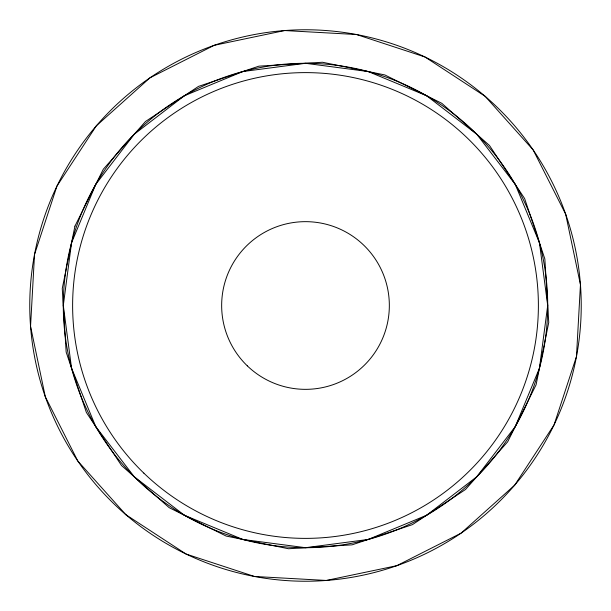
<?xml version="1.0" encoding="UTF-8"?>
<svg xmlns="http://www.w3.org/2000/svg" width="611" height="611" viewBox="0 0 611 611"><rect width="100%" height="100%" fill="white"/><g stroke="black" fill="none" stroke-linecap="round" stroke-linejoin="round"><path stroke-width="0.92" d="M34.529 254.459L30.55 326.335L45.313 396.783L77.803 461.015L125.813 514.653L186.065 554.032L254.459 576.471L326.335 580.45L396.783 565.687L461.015 533.197L514.653 485.187L554.032 424.935L576.471 356.541L580.45 284.665L565.687 214.217L533.197 149.985L485.187 96.347L424.935 56.968L356.541 34.529L284.665 30.55L214.217 45.313L149.985 77.803L96.347 125.813L56.968 186.065L34.529 254.459M71.548 242.811L63.3 305.5L71.548 368.189L95.744 426.6L134.237 476.763L184.4 515.256L242.811 539.452L305.5 547.7L368.189 539.452L426.6 515.256L476.763 476.763L515.256 426.6L539.452 368.189L547.7 305.5L539.452 242.811L515.256 184.4L476.763 134.237L426.6 95.744L368.189 71.548L305.5 63.3L242.811 71.548L184.4 95.744L134.237 134.237L95.744 184.4L71.548 242.811M74.932 226.162L62.253 288.537L66.156 352.073L86.365 412.433L121.505 465.506L169.186 507.672L226.162 536.068L288.537 548.747L352.073 544.844L412.433 524.635L465.506 489.495L507.672 441.814L536.068 384.838L548.747 322.463L544.844 258.927L524.635 198.567L489.495 145.494L441.814 103.328L384.838 74.932L322.463 62.253L258.927 66.156L198.567 86.365L145.494 121.505L103.328 169.186L74.932 226.162M247.302 365.852A83.837 83.837 0 0 0 386.862 325.724A83.837 83.837 0 0 0 282.335 224.924A83.837 83.837 0 0 0 247.302 365.852M143.845 473.135A232.89 232.89 0 0 0 531.509 361.681A232.89 232.89 0 0 0 241.146 81.683A232.89 232.89 0 0 0 143.845 473.135M184.4 515.256A242.2 242.2 0 0 0 547.7 305.5A242.2 242.2 0 0 0 184.4 95.744A242.2 242.2 0 0 0 184.4 515.256M125.813 514.653A275.737 275.737 0 0 0 576.471 356.541A275.737 275.737 0 0 0 214.217 45.313A275.737 275.737 0 0 0 125.813 514.653"/></g></svg>
